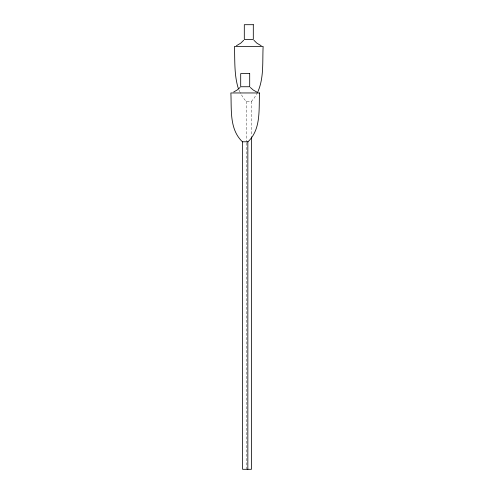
<?xml version="1.0" encoding="UTF-8"?>
<svg xmlns="http://www.w3.org/2000/svg" width="494" height="494" viewBox="0 0 494 494"><rect width="100%" height="100%" fill="white"/><g stroke="black" fill="none" stroke-linecap="round" stroke-linejoin="round"><path stroke-width="0.37" stroke-dasharray="2.47 1.85" d="M257.559 92.464L254.249 97.954L251.582 101.295L246.024 101.295L243.357 97.954L240.047 92.464M239.744 91.822L238.343 88.55M251.446 101.295L251.446 135.245M246.197 101.295L246.203 142.186M246.197 142.957L246.197 469.3"/><path stroke-width="0.74" d="M257.559 92.464C264.142 78.151 262.357 61.787 263.129 46.448L234.471 46.448C234.983 60.478 234.063 75.014 238.343 88.55M243.678 40.273L240.776 43.139L236.398 45.751M240.072 87.469L237.169 90.019L233.718 91.958M261.209 45.751L256.831 43.139L253.928 40.273M256.676 91.958L253.224 90.019L250.322 87.469M251.446 136.789L251.446 469.3L242.597 469.3L242.597 141.778M247.84 141.778L247.84 469.3M259.529 92.958C258.702 109.52 261.215 129.187 247.976 141.778L242.418 141.778C229.185 129.187 231.692 109.52 230.871 92.958L259.529 92.958M253.305 24.7L244.302 24.7L244.302 39.464L253.305 39.464L253.305 24.7M249.698 73.606L240.695 73.606L240.695 86.746L249.698 86.746L249.698 73.606"/></g></svg>
